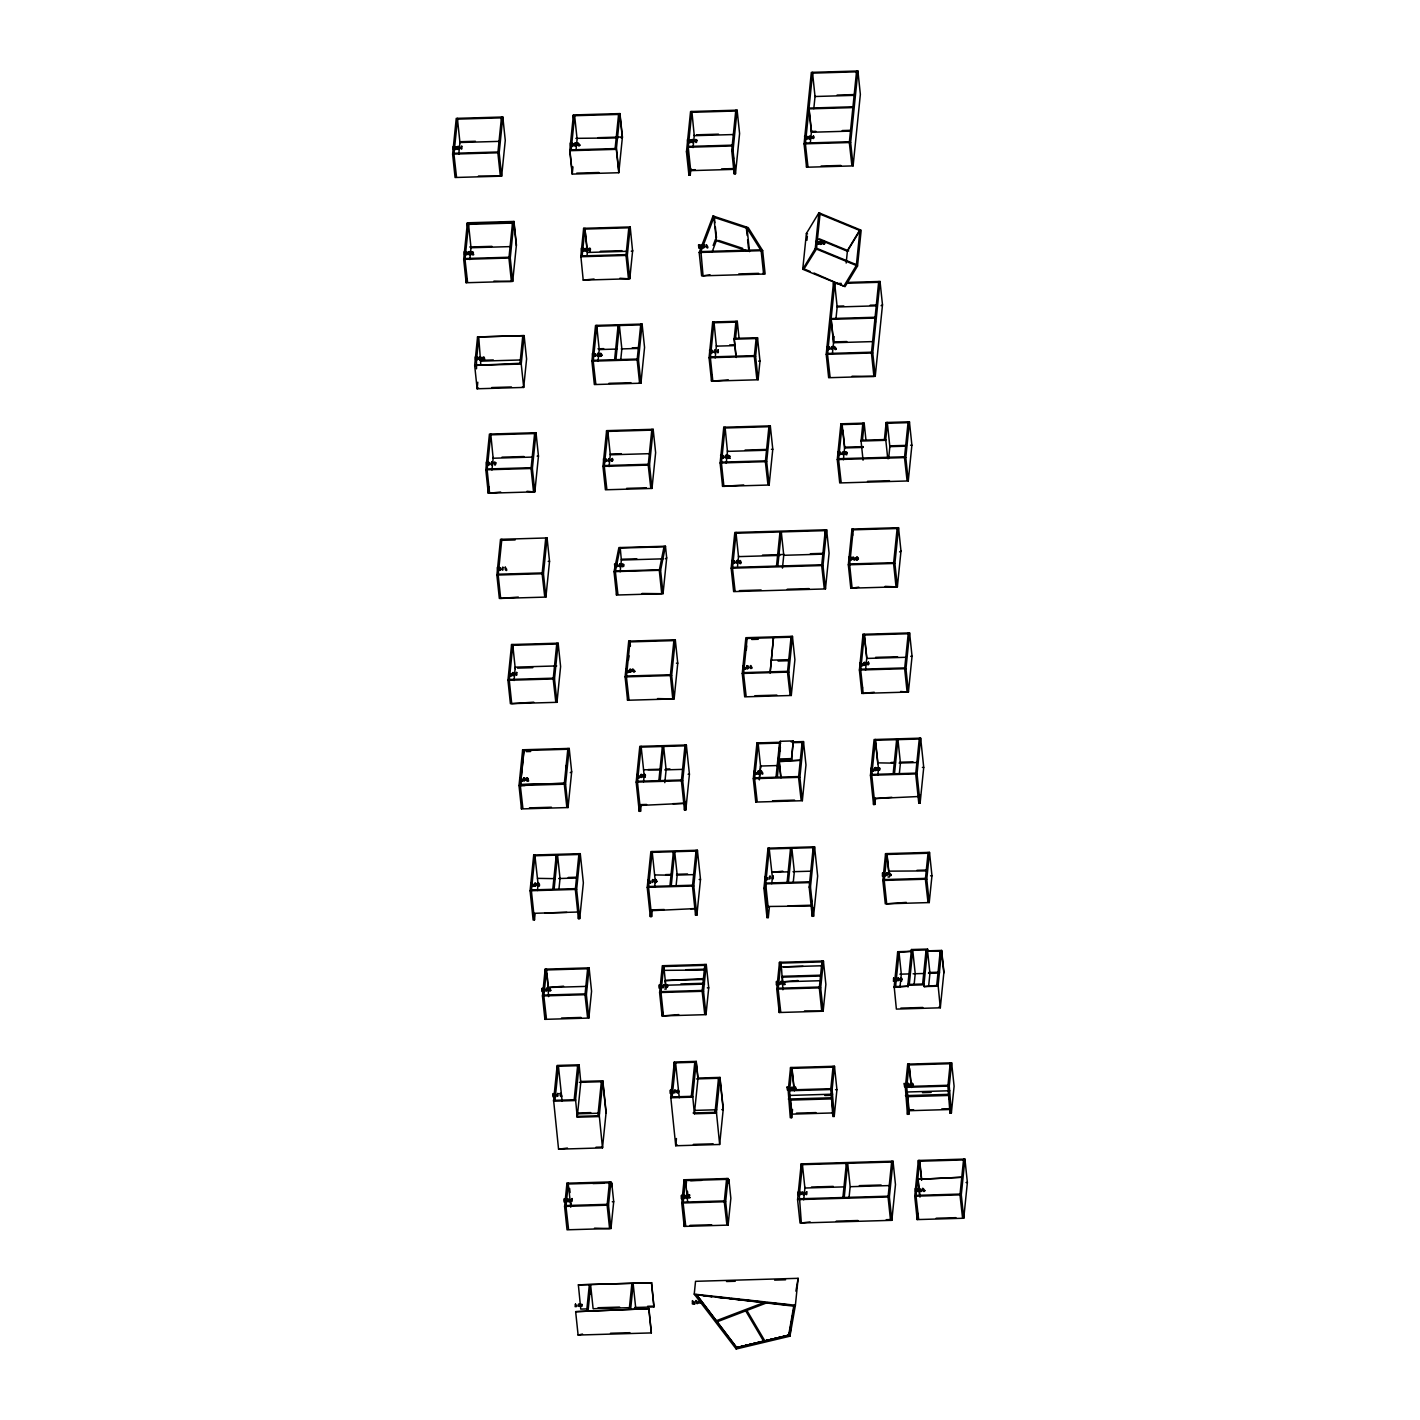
<?xml version="1.0" encoding="UTF-8"?>
<svg xmlns="http://www.w3.org/2000/svg" width="1420" height="1420" viewBox="0 0 1420 1420"><rect width="100%" height="100%" fill="white"/><g stroke="black" fill="none" stroke-linecap="round" stroke-linejoin="round"><path stroke-width="1.5" d="M466.807 252.583L464.89 253.204L464.784 252.085L467.304 252.352L464.198 251.713L464.535 254.961L467.038 254.659L467.358 252.565M690.049 140.509L688.132 141.112L688.025 140.012L690.546 140.278L687.44 139.639L687.777 142.87L690.28 142.586L690.599 140.491M791.011 1325.481L789.928 1336.184L736.217 1349L694.238 1294.135L695.534 1281.319L798.129 1278.319L795.395 1305.246L789.928 1336.184L788.65 1335.261L736.643 1347.669L789.094 1335.084L794.543 1305.086M456.299 147.325L455.98 149.419L453.477 149.721L453.14 146.491L456.246 147.112L453.832 147.964L453.708 146.846L455.714 147.201M573.449 143.917L573.13 145.994L570.627 146.296L570.29 143.065L573.396 143.686L570.982 144.538L570.875 143.42L572.863 143.775M701.658 245.731L701.338 247.808L698.853 248.109L698.516 244.879L701.622 245.5L699.208 246.352L699.084 245.234L701.072 245.589M452.625 154.123L456.246 118.375L502.822 117.008L505.272 140.402L501.65 176.151L455.074 177.5L452.625 154.123L499.183 152.756L502.822 117.008M457.577 118.339L453.938 154.088L456.477 176.666M458.749 154.336L460.027 141.716L475.398 141.272M463.683 259.363L467.393 222.798L513.969 221.449L516.418 244.826L512.709 281.391L466.15 282.74L463.683 259.363L510.259 257.996L513.969 221.449M468.635 223.561L464.997 259.31L467.535 281.905M466.15 282.74L466.577 278.533M469.807 259.576L471.085 246.956M477.546 336.966L474.671 365.401L477.12 388.778L523.696 387.429L526.589 358.994L524.122 335.617L477.546 336.966L524.122 335.617L521.229 364.035L523.696 387.429L522.453 386.648M476.481 360.431L476.516 368.809M476.907 356.296L478.788 337.747L480.83 365.242M501.509 117.043L497.87 152.792L500.337 176.186L478.451 176.027M477.794 382.228L477.12 388.778L478.522 387.944M485.817 469.825L489.438 434.076L536.014 432.709L538.464 456.104L534.843 491.853L488.267 493.219L485.817 469.825L532.376 468.458L536.014 432.709M512.567 222.283L508.928 258.032L511.395 281.426L493.894 281.124M488.267 493.219L488.906 486.9M491.941 470.038L493.219 457.417M496.876 575.064L500.514 539.316L547.073 537.949L549.54 561.344L545.901 597.092L499.343 598.441L496.876 575.064L543.452 573.698L547.073 537.949M520.004 363.272L474.671 365.401L521.229 364.035L520.004 363.272L522.72 336.451L523.163 340.711M507.952 680.286L511.573 644.538L558.149 643.189L560.598 666.566L556.977 702.314L510.401 703.681L507.952 680.286L554.51 678.938L558.149 643.189M512.886 644.503L509.265 680.251L511.715 703.645L533.76 702.19M534.701 432.763L531.062 468.511L533.529 491.888L527.015 491.284M514.076 680.517L515.229 667.151L556.693 665.927M569.775 150.697L573.396 114.949L619.972 113.582L622.422 136.977L618.8 172.725L572.224 174.092L569.775 150.697L616.333 149.349L619.972 113.582M571.177 149.863L574.639 115.712L577.106 139.107L576.023 149.774M572.224 174.092L572.97 166.885M575.863 138.343L617.913 137.917M519.01 785.526L522.631 749.778L569.207 748.429L571.674 771.805L568.035 807.554L521.459 808.921L519.01 785.526L565.568 784.177L569.207 748.429M523.962 749.742L520.323 785.491L522.862 808.069M525.045 785.526L520.678 785.65L520.554 784.585L524.015 750.63M521.459 808.921L521.885 804.714M544.677 596.329L542.12 573.733L545.759 537.985L545.866 539.05M583.638 228.318L580.762 256.736L627.321 255.387L630.214 226.951L583.638 228.318L584.312 234.69M582.147 255.902L584.951 228.283M632.663 250.346L629.788 278.764L583.212 280.13L594.075 279.012M586.992 255.919L587.418 251.659M535.109 913.646L534.47 919.965L533.139 920L530.068 890.766L533.707 855.017L580.265 853.651L583.354 882.885L579.715 918.633L578.401 918.669L575.331 889.452L578.952 853.686M535.02 854.982L531.382 890.73L534.47 919.965M556.817 643.224L553.197 678.973L555.735 701.551M533.938 913.308L577.869 912.031M537.488 878.359L554.971 878.66M537.452 890.517L538.091 884.216L534.932 855.781L578.863 854.503M591.909 361.177L595.53 325.428L642.106 324.062L644.556 347.438L640.935 383.205L594.359 384.554L591.909 361.177L638.467 359.81L642.106 324.062M596.844 325.375L593.223 361.124L595.761 383.719M615.109 148.567L618.57 114.434M598.033 361.39L599.311 348.77M552.77 889.293L556.25 855.159L556.693 859.402M542.458 995.952L545.173 969.15L589.105 967.872L591.572 991.249L588.838 1018.069L544.907 1019.347L542.458 995.952L586.389 994.674L589.105 967.872M564.255 784.213L567.894 748.464M565.817 769.516L566.26 765.273M554.102 889.257L557.563 855.124L560.03 878.501L558.947 889.168M546.576 969.115L543.842 995.917L546.398 1018.459M544.907 1019.347L545.333 1015.229M587.312 986.35L548.333 987.504L563.58 986.208M566.793 806.791L564.202 783.325L520.554 784.585M570.272 772.658L571.674 771.805M548.617 996.627L547.019 973.357M602.967 466.399L606.588 430.65L653.164 429.301L655.632 452.678L651.993 488.427L605.417 489.793L602.967 466.399L649.526 465.05L653.164 429.301M614.611 359.704L618.073 325.57L618.516 329.813M607.92 430.615L604.281 466.363L606.819 488.941M615.925 359.668L619.386 325.517L621.853 348.912L620.771 359.579M609.091 466.612L610.369 454.01L621.356 453.69M554.989 1100.305L558.451 1066.26L562.125 1101.157M579.715 918.633L576.644 889.399L580.265 853.651M578.401 918.669L578.827 914.462M640.775 324.097L637.154 359.846L639.603 383.24L640.029 379.033M602.826 1080.815L599.204 1116.564L577.23 1117.203L580.869 1081.454L602.826 1080.815L606.127 1112.144L602.488 1147.892L558.557 1149.188L567.432 1148.07M616.493 595.033L614.026 571.639L618.889 547.587L665.465 546.221L666.69 557.918L663.051 593.666L616.493 595.033L616.919 590.827M617.895 594.181L615.357 571.603L620.203 547.552L621.356 560.048L663.087 558.823M620.149 571.852L621.445 559.231L636.817 558.788M574.177 1099.755L577.638 1065.692L578.082 1069.863M587.72 967.907L584.987 994.728L587.543 1017.252M611.736 1183.02L613.706 1201.728L610.973 1228.531L567.041 1229.809L564.592 1206.432L566.953 1183.197L610.884 1181.919L611.363 1186.587L611.736 1183.02L610.334 1183.055L609.979 1186.623M579.111 1064.805L575.49 1100.553L553.516 1101.192L557.155 1065.444L579.111 1064.805L580.78 1082.306M568.337 1183.144L565.976 1206.396L568.515 1228.921M570.734 1207.089L571.159 1202.971M625.102 676.878L628.723 641.13L675.299 639.763L677.748 663.158L674.127 698.906L627.551 700.255L625.102 676.878L671.66 675.512L675.299 639.763M630.036 641.094L626.415 676.843L628.953 699.421M628.492 660.016L628.918 655.756M651.851 429.337L648.212 465.085L650.75 487.663M627.551 700.255L628.19 693.954M690.883 168.749L690.244 175.104L688.931 175.139L686.463 151.745L690.564 111.523L737.122 110.174L739.589 133.551L735.489 173.773L734.175 173.808L731.726 150.431L735.808 110.21L736.483 116.582M690.244 175.104L687.795 151.709L688.647 143.243M689.073 139.018L691.877 111.488L694.256 135.681L733.785 134.527M688.931 175.139L689.57 168.785M693.049 147.573L694.327 134.882M575.65 1311.672L648.958 1308.672L651.336 1332.918L578.1 1335.048L575.65 1311.672L648.958 1308.672M578.366 1284.851L651.585 1282.721L578.366 1284.851L580.745 1309.08L587.205 1308.903M597.891 1115.765L601.352 1081.703M578.1 1335.048L582.502 1334.072M641.183 804.998L640.544 811.299L639.231 811.335L636.16 782.118L639.799 746.352L686.357 745.003L689.428 774.237L685.807 809.986L684.476 810.021L681.405 780.787L685.043 745.038M586.726 1310.5L589.264 1285.384L590.17 1293.886M588.111 1310.447L590.667 1285.348L593.116 1308.725M639.231 811.335L640.012 804.661L646.615 804.466M643.562 769.711L661.063 769.995M665.288 558.752L666.69 557.918M643.544 781.87L644.183 775.551L641.112 746.316L637.473 782.065L640.544 811.299M609.482 1181.955L607.121 1205.189L609.588 1228.566L594.501 1228.176M610.973 1228.531L608.523 1205.154L610.884 1181.919M652.259 910.238L651.62 916.539L650.289 916.574L647.218 887.34L650.857 851.592L697.415 850.243L700.504 879.459L696.865 915.208L695.552 915.261L692.481 886.027L696.102 850.278M658.862 780.645L662.341 746.512M670.346 675.547L673.967 639.799M660.176 780.609L663.655 746.458L666.104 769.853L664.808 782.651M650.289 916.574L651.088 909.883L664.258 909.51M654.638 874.933L672.121 875.235M654.602 887.092L655.241 880.79L652.17 851.556L648.549 887.305L651.62 916.539M736.252 357.52L734.229 338.386L757.517 337.711L759.984 361.088L758.085 379.779L711.509 381.128L709.059 357.751L712.68 322.003L737.282 321.275L739.074 338.297M735.489 173.773L733.039 150.396L737.122 110.174M711.509 381.128L712.148 374.827M715.183 357.964L716.461 345.344M734.175 173.808L735.045 165.341M669.938 885.885L673.399 851.734L673.843 855.994M659.608 992.544L662.323 965.724L706.255 964.446L708.722 987.823L706.006 1014.643L662.057 1015.921L659.608 992.544L703.539 991.267L706.255 964.446M671.252 885.849L674.713 851.698L677.18 875.093L676.097 885.76M663.726 965.689L660.992 992.491L663.459 1015.886L678.707 1014.59M629.255 1309.258L631.811 1284.141L632.486 1290.514M685.807 809.986L682.736 780.751L686.357 745.003M705.278 970.02L664.205 970.357M630.658 1309.205L633.196 1284.106L635.663 1307.483M704.586 984.113L665.607 985.249L665.11 980.563L704.178 978.575M662.057 1015.921L662.483 1011.803M684.476 810.021L685.345 801.608M720.117 462.991L723.756 427.242L770.314 425.876L772.782 449.252L769.143 485.019L722.585 486.368L720.117 462.991L766.693 461.624L770.314 425.876M735.933 356.207L734.158 339.202L735.968 321.328M735.56 338.351L737.282 321.275M722.585 486.368L723.224 480.066M726.241 463.204L727.519 450.584M674.305 1062.018L670.666 1097.784L692.64 1097.128L696.261 1061.379L674.305 1062.018L674.678 1067.236M672.157 1096.879L675.601 1062.834L679.275 1097.731M696.865 915.208L693.794 885.991L697.415 850.243M634.58 1307.518L653.963 1306.95L651.585 1282.721M695.552 915.261L696.191 908.942M731.176 568.213L734.814 532.465L826.635 529.784L829.085 553.179L825.464 588.927L733.643 591.607L731.176 568.213L822.996 565.533L826.635 529.784M736.128 532.429L732.507 568.178L735.045 590.755M756.203 337.747L754.304 356.42L756.842 379.016M758.085 379.779L755.617 356.385L757.517 337.711M719.993 1077.407L716.354 1113.156L694.38 1113.795L698.019 1078.046L719.993 1077.407L723.277 1108.736L719.656 1144.484L675.725 1145.763L676.452 1138.52M737.53 566.332L738.595 555.823M691.327 1096.329L694.788 1062.266L695.232 1066.438M704.87 964.482L702.154 991.302L704.693 1013.827M727.484 1179.63L728.886 1179.594L730.856 1198.303L728.123 1225.105L684.191 1226.401L681.742 1203.006L684.103 1179.771L728.034 1178.494L728.513 1183.162L727.129 1183.215M684.582 1184.457L684.955 1180.872M686.091 1185.522L686.463 1181.937M684.191 1226.401L684.617 1222.265M685.665 1225.513L683.126 1202.971L685.487 1179.736L687.635 1201.835M742.252 673.453L745.873 637.704L792.449 636.337L794.898 659.732L791.277 695.481L744.701 696.847L742.252 673.453L788.81 672.086L792.449 636.337M747.204 637.669L743.565 673.417L746.103 695.995M746.281 650.218L746.707 645.976M769.001 425.911L765.362 461.66L767.9 484.238M804.075 143.864L811.335 72.367L857.911 71L860.36 94.377L853.101 165.891L806.542 167.24L804.075 143.864L850.651 142.497L857.911 71M812.648 72.314L805.389 143.828L807.927 166.406M806.542 167.24L807.199 160.744M810.27 143.367L811.601 130.374M813.802 108.701L815.115 95.708M715.041 1112.339L718.502 1078.295L719.159 1084.56M696.741 1295.501L694.238 1294.135L795.395 1305.246L793.798 1306.169L696.812 1294.827M802.744 269.25L806.382 233.501L818.896 212.805L861.177 230.235L857.538 265.984L845.024 286.662L802.744 269.25L815.257 248.571L818.896 212.805M806.933 240.299L807.359 236.093M791.206 741.932L803.507 741.577L805.974 764.972L802.335 800.72L755.777 802.069L753.31 778.692L756.949 742.944L780.219 742.252M758.262 742.909L754.623 778.657L757.162 801.235M776.509 566.101L779.988 531.95L780.432 536.21M777.841 566.047L781.302 531.914L783.751 555.291L782.455 568.106M755.777 802.069L756.203 797.862M759.221 778.834L760.534 766.037L778.107 765.522M759.345 779.899L760.712 766.285M820.085 213.302L816.465 249.05L804.022 268.93L810.003 271.397M726.632 1178.529L724.271 1201.764L726.827 1224.306M728.123 1225.105L725.673 1201.728L728.034 1178.494M728.513 1183.162L728.886 1179.594M769.391 907.007L768.309 917.586L766.995 917.622L763.924 888.387L768.007 848.166L814.583 846.817L817.654 876.051L813.571 916.273L812.24 916.308L809.169 887.074L813.252 846.852M776.012 777.219L779.491 743.086L780.343 751.198M768.309 917.586L765.238 888.352L769.321 848.13M778.462 758.99L780.254 741.293L793.283 740.903L791.597 759.664L778.568 760.037L778.462 758.99L791.49 758.599L793.283 740.903M778.568 760.037L780.254 741.293M791.135 636.391L787.496 672.139L790.035 694.717M777.343 777.184L780.379 747.31M766.995 917.622L767.634 911.267M812.08 905.995L768.238 906.475M771.752 883.719L772.391 877.365L769.249 848.947L813.181 847.651L813.624 851.911M847.971 282.402L880.027 281.462L882.495 304.856L875.235 376.353L828.659 377.72L826.209 354.325L833.469 282.829L834.783 282.793L827.523 354.29L830.061 376.868M856.597 71.035L849.32 142.532L851.858 165.128M832.404 353.846L834.161 336.505M835.918 319.18L837.25 306.17L843.835 305.992M846.178 263.037L847.474 250.417L859.987 229.738L856.349 265.487L843.835 286.166L813.997 273.03M794.437 1305.37L789.183 1335.066L736.554 1347.615L788.65 1335.261L793.869 1305.477M787.088 882.459L790.549 848.326L790.993 852.568M776.758 989.119L779.473 962.316L823.422 961.02L825.872 984.415L823.156 1011.218L779.225 1012.513L776.758 989.119L820.689 987.841L823.422 961.02M802.193 741.613L798.555 777.361L801.111 799.957M788.402 882.423L791.863 848.272L794.33 871.667L793.247 882.335M780.876 962.263L778.142 989.083L780.698 1011.608M802.335 800.72L799.886 777.326L803.507 741.577M825.322 529.82L821.683 565.568L824.221 588.164M822.517 965.742L781.373 966.949M819.571 980.741L782.757 981.823L782.349 976.303L821.328 975.167M779.225 1012.513L779.633 1008.377M782.757 981.823L798.004 980.528M782.917 989.775L781.55 968.653M884.411 439.561L886.151 422.486L909.439 421.811L911.889 445.205L908.267 480.954L839.735 482.942L837.267 459.565L840.906 423.817L864.177 423.142L865.969 440.147M842.22 423.781L838.581 459.53L841.137 482.108M843.391 459.778L844.669 447.158L842.894 430.154M788.402 1088.661L790.549 1067.538L834.481 1066.26L836.93 1089.637L834.215 1116.457L832.83 1116.493L831.215 1094.216M792.52 1109.446L791.668 1117.7L790.283 1117.735L788.189 1090.773L832.12 1089.495L834.481 1066.26M791.934 1067.503L789.573 1090.737L791.668 1117.7M813.571 916.273L810.483 887.038L814.583 846.817M812.24 916.308L813.11 907.841M848.326 564.805L851.965 529.057L898.54 527.69L900.99 551.066L897.369 586.833L850.793 588.182L848.326 564.805L894.902 563.438L898.54 527.69M863.058 460.186L861.053 441.052L862.863 423.178M853.278 529.003L849.657 564.752L852.106 588.146L858.78 587.152M862.455 440.2L864.177 423.142M878.714 281.515L871.454 353.012L873.921 376.389L852.035 376.229M875.235 376.353L872.767 352.976L880.027 281.462M850.793 588.182L851.219 583.975M881.092 305.69L882.495 304.856M797.578 1199.634L801.199 1163.885L893.02 1161.205L895.47 1184.582L891.849 1220.33L800.028 1223.01L797.578 1199.634L889.381 1196.954L893.02 1161.205M822.02 961.074L819.304 987.876L821.754 1011.271L804.519 1010.916M799.318 1195.391L801.341 1222.975L810.128 1221.91M799.744 1191.185L802.513 1163.832M803.702 1199.847L804.98 1187.226M859.402 670.027L863.023 634.278L909.599 632.929L912.048 656.306L908.427 692.055L861.851 693.422L859.402 670.027L905.96 668.678L909.599 632.929M887.465 422.45L885.654 440.324L861.053 441.052M861.851 693.422L862.49 687.102M865.525 670.24L866.803 657.637L864.354 634.243L860.715 669.991L863.183 693.386L874.241 692.25M888.636 458.642L889.932 445.844L906.439 445.365M833.096 1066.296L830.735 1089.531L831.392 1095.92M834.215 1116.457L832.12 1089.495M875.501 798.147L874.862 804.466L873.531 804.501L870.46 775.267L874.099 739.518L920.657 738.151L923.728 767.386L920.107 803.134L918.793 803.188L915.705 773.953L919.344 738.205M897.209 527.725L893.588 563.474L896.038 586.868L885.139 586.371M908.125 421.846L904.487 457.595L907.025 480.191M908.267 480.954L905.8 457.559L909.439 421.811M873.531 804.501L874.17 798.2M895.363 763.161L877.879 762.859M899.588 551.918L900.99 551.066M877.844 775.018L878.27 770.811M842.894 1197.504L846.373 1163.353L847.048 1169.743M844.226 1197.468L847.687 1163.317L850.154 1186.712L849.071 1197.38M893.162 773.811L896.641 739.66M882.849 880.471L885.565 853.651L929.496 852.373L931.964 875.749L929.23 902.57L885.299 903.848L882.849 880.471L926.781 879.175L929.496 852.373M908.285 632.965L904.646 668.713L907.114 692.09L900.599 691.487M894.493 773.758L897.955 739.625L900.422 763.001L899.339 773.687M925.538 870.922L888.813 871.152M898.097 956.885L897.635 952.554L911.64 951.293L897.724 951.702L894.103 987.45L908.09 986.19L894.174 986.598L896.375 1009.087L940.306 1007.809L943.927 972.061L941.655 950.424L927.739 950.832L941.567 951.276L943.838 972.895M920.107 803.134L917.036 773.9L920.657 738.151M895.576 986.563L899.037 952.518L901.309 974.138L900.014 986.918M918.261 796.531L874.241 798.608L891.902 797.294M918.793 803.188L919.645 794.774M911.462 949.536L907.824 985.285L923.923 984.823L927.562 949.075L911.462 949.536L911.817 954.648M909.297 984.397L912.758 950.353L915.226 973.73L914.143 984.38M891.707 1161.24L888.068 1196.989L890.535 1220.366L891.174 1214.064M928.112 852.408L925.379 879.228L927.934 901.753M913.61 1109.73L909.279 1109.854L908.818 1114.274L907.433 1114.327L905.339 1087.365L907.699 1064.13L951.631 1062.834L954.098 1086.229L951.365 1113.031L949.98 1113.085L947.885 1086.122L950.246 1062.888L950.903 1069.26M909.084 1064.077L906.723 1087.312L909.191 1110.706L950.335 1109.499L949.891 1105.257M907.22 1091.998L908.818 1114.274M907.433 1114.327L908.054 1108.132M922.627 984.007L926.088 949.962L926.532 954.222M941.655 950.424L938.034 986.172L924.118 986.581L938.105 985.32L940.306 1007.809M928.644 986.083L929.94 973.303L927.473 949.927L911.374 950.388M914.729 1196.208L918.349 1160.459L964.925 1159.093L967.375 1182.487L963.754 1218.236L917.178 1219.585L914.729 1196.208L961.287 1194.841L964.925 1159.093M936.721 985.356L940.182 951.311L940.856 957.808M919.663 1160.424L916.042 1196.172L918.58 1218.75M917.959 1179.345L961.819 1177.251L917.959 1179.345L919.698 1195.835M917.178 1219.585L917.817 1213.283M951.365 1113.031L949.27 1086.069L951.631 1062.834M949.98 1113.085L950.814 1104.831M963.612 1159.128L959.973 1194.894L962.511 1217.472M736.625 1347.42L736.217 1349M795.892 1291.188L798.129 1278.319M664.134 546.256L659.288 570.325L661.738 593.702L642.053 593.471M663.051 593.666L660.602 570.272L665.465 546.221M699.19 252.476L713.017 216L748.198 227.608L762.664 250.63L765.131 274.007L701.64 275.87L699.19 252.476L762.664 250.63M710.018 274.77L703.06 275.817L700.93 251.589L760.623 249.831M700.592 252.44L714.26 216.408L714.917 222.78M713.159 245.465L715.467 239.377M712.166 251.802L716.709 239.785M736.749 1347.58L696.403 1294.49L736.643 1347.669M716.585 1320.653L764.723 1302.282M717.366 1321.7L767.439 1302.584M688.096 1197.486L690.173 1197.681L687.99 1195.587L689.925 1195.143L687.245 1195.232L689.659 1197.521L688.185 1197.752L687.44 1191.22M837.09 95.069L854.662 94.554M854.574 95.353L815.027 96.507L812.577 73.13L856.509 71.834L856.952 76.094M809.027 108.08L852.958 106.784M691.788 112.304L735.72 111.008L736.163 115.268M852.87 107.6L808.938 108.879L811.406 132.255L850.935 131.101M598.033 137.687L622.422 136.977M696.528 134.811L718.502 134.172M815.879 131.332L811.477 131.457L809.24 110.192M842.237 130.551L851.024 130.303M499.485 141.361L459.938 142.515L457.488 119.138L501.42 117.86L501.863 122.102M621.037 137.811L622.351 137.775L619.883 114.399L573.325 115.748L573.769 120.008M454.027 153.271L497.959 151.993M688.327 146.438L732.259 145.16M805.477 143.012L849.409 141.734M732.17 145.958L688.238 147.236L690.706 170.631L734.637 169.353L734.193 165.093M686.463 151.745L687.795 151.709M731.726 150.431L733.039 150.396M576.751 173.151L598.92 172.512M690.777 169.814L695.179 169.69M721.537 168.927L734.708 168.536M821.115 166.016L840.889 165.448M630.125 227.768L584.88 229.082L587.33 252.476L626.131 251.34M469.772 246.991L491.941 246.352M510.543 246.601L471.014 247.755L468.547 224.378L512.478 223.082L513.153 229.472M600.341 251.287L621.889 250.665M631.261 251.18L632.592 251.145L630.214 226.951M465.085 258.511L509.017 257.233M626.078 254.606L580.833 255.937L583.212 280.13M738.755 273.936L758.653 273.35M619.919 278.249L628.457 278.799L626.007 255.422L628.811 227.803L629.486 234.176M841.297 283.397L834.711 283.592L837.161 306.986L876.708 305.832M847.882 283.219L878.643 282.314L879.086 286.556M870.194 305.211L876.779 305.016M831.161 318.541L875.093 317.264M713.923 322.766L735.879 322.127L736.341 326.369M734.158 339.202L756.115 338.546M597.997 348.805L603.695 348.645M632.255 347.811L638.84 347.616M729.649 344.953L734.034 344.829M846.799 341.545L833.611 341.918L831.374 320.671M616.795 349.054L599.222 349.568L596.773 326.192L640.704 324.896L641.148 329.156M621.197 348.93L638.769 348.415M733.945 345.646L716.372 346.143L713.994 321.967L710.373 357.716L712.822 381.092L728.283 379.85M873.069 341.581L833.54 342.735L831.073 319.34L875.004 318.062L875.448 322.322M480.013 360.361L493.326 359.97M481.256 361.124L520.785 359.97M593.294 360.325L637.225 359.047M710.462 356.899L754.393 355.621M827.611 353.491L871.543 352.195M709.059 357.751L755.617 356.385M826.209 354.325L872.767 352.976M758.653 361.142L759.984 361.088M608.932 383.329L630.906 382.69M491.71 387.553L511.466 386.968M490.681 434.839L534.612 433.561M724.981 428.006L768.912 426.71M862.792 423.976L842.131 424.58L844.598 447.957L863.183 447.424M908.037 422.663L887.393 423.267L889.843 446.643L906.368 446.164M861.141 440.236L885.743 439.525L887.748 458.66M502.005 457.169L523.98 456.53M537.15 456.139L538.464 456.104M745.092 450.069L767.066 449.43M771.45 449.306L772.782 449.252M844.669 447.158L863.253 446.625M910.575 445.241L911.889 445.205M532.678 457.08L493.148 458.234L490.77 434.041L487.131 469.789L489.598 493.166L500.656 492.048M649.827 453.654L610.298 454.808L607.831 431.414L651.762 430.136L652.437 436.508M766.977 450.229L727.448 451.382L725.07 427.189L721.431 462.938L723.898 486.332L743.743 484.948M487.22 468.99L531.151 467.695M604.37 465.565L648.301 464.287M721.52 462.139L765.451 460.861M838.67 458.713L904.575 456.796M837.267 459.565L905.8 457.559M626.593 488.373L646.366 487.788M867.496 481.344L889.452 480.688M897.138 528.524L853.207 529.82L853.313 530.867M515.123 539.937L501.934 540.328L501.828 539.28L498.189 575.029L500.656 598.406L518.318 597.092M620.096 548.084L664.028 546.807M548.226 561.379L549.54 561.344M762.522 555.114L784.266 554.474M810.376 553.729L823.422 553.338M779.828 555.415L738.506 556.622L736.057 533.228L825.233 530.636L825.908 537.009M784.195 555.291L823.334 554.137M498.278 574.212L542.209 572.934M732.578 567.379L821.772 564.769M849.728 563.953L893.659 562.675M615.463 571.053L659.395 569.775M614.026 571.639L660.602 570.272M739.394 590.631L761.138 589.992M787.248 589.229L808.992 588.608M673.897 640.615L629.965 641.893L630.409 646.135M747.115 638.467L791.047 637.189L791.721 643.562M908.197 633.764L864.265 635.042L866.732 658.436L906.262 657.283M751.73 639.479L758.28 639.284M771.433 660.158L789.005 659.643M676.435 663.193L677.748 663.158M875.59 657.371L897.564 656.732M910.735 656.342L912.048 656.306M517.519 668.128L532.802 667.684M778.124 661.028L789.112 660.708M509.336 679.452L553.267 678.174M626.486 676.026L670.435 674.748M743.654 672.618L787.585 671.323M860.804 669.193L904.735 667.915M657.513 698.587L672.796 698.942L670.293 674.66M754.89 695.747L776.864 695.108M523.873 750.541L567.805 749.263L568.248 753.523M641.023 747.133L684.955 745.837M780.805 743.05L758.173 743.707L760.641 767.084M793.318 742.678L802.105 742.429L802.566 746.672M919.255 739.003L875.323 740.281L877.791 763.676M526.305 751.624L530.672 751.499M647.964 769.587L661.134 769.196M665.536 769.072L669.92 768.93M891.05 762.487L895.452 762.345M899.836 762.221L913.024 761.848M664.791 769.889L683.02 769.356M899.091 763.055L917.32 762.522M688.114 774.273L689.428 774.237M922.414 767.421L923.728 767.386M520.412 784.692L564.343 783.396M637.562 781.266L681.493 779.988M754.712 777.841L798.643 776.562M871.862 774.433L915.793 773.137M636.16 782.118L682.736 780.751M753.31 778.692L799.886 777.326M870.46 775.267L917.036 773.9M529.447 807.873L551.422 807.234M672.973 803.684L683.943 803.365L639.941 805.459M772.551 800.791L794.508 800.134M652.099 852.355L696.031 851.077L696.474 855.337M928.023 853.26L886.879 854.467L888.725 872.004M568.231 877.471L577.017 877.205M665.607 874.613L672.21 874.436M676.594 874.294L687.582 873.974M782.775 871.205L771.699 872.324L789.272 871.809M558.699 878.536L576.946 878.004M676.523 875.11L694.096 874.596M793.017 871.702L811.246 871.17M916.965 870.336L925.627 870.069M653.928 880.826L655.241 880.79M699.172 879.512L700.504 879.459M888.033 877.045L889.417 876.992L886.967 853.615L884.234 880.418L886.701 903.812L906.279 902.392M930.561 875.803L931.964 875.749M531.471 889.914L575.402 888.636M648.62 886.506L692.552 885.21M765.77 883.08L809.702 881.802M884.323 879.583L925.467 878.376M530.068 890.766L576.644 889.399M647.218 887.34L693.794 885.991M763.924 888.387L765.238 888.352M809.169 887.074L810.483 887.038M544.907 912.989L566.882 912.35M690.617 908.729L695.019 908.605L650.999 910.699M788.011 905.889L809.968 905.25M704.781 965.334L663.637 966.541L664.134 971.209M685.878 969.736L705.367 969.168M783.538 966.878L803.028 966.31M928.556 972.505L939.543 972.185M665.11 980.563L704.089 979.427M782.26 977.155L821.239 976.001M899.907 974.191L908.693 973.925M913.095 973.8L924.083 973.481M928.467 973.357L939.454 973.037M680.854 983.953L702.509 983.314M664.791 989.119L666.175 989.066L663.885 967.251M707.337 987.876L708.722 987.823M543.931 995.065L585.076 993.876M661.081 991.657L702.226 990.45M778.231 988.231L819.393 987.024M561.557 1018.016L581.046 1017.448M900.848 1008.111L922.822 1007.472M938.993 1006.993L940.395 1006.957M579.023 1065.657L557.066 1066.296L557.528 1070.662M674.216 1062.87L696.191 1062.231L697.93 1078.898M833.007 1067.148L791.845 1068.355L794.082 1089.619M579.395 1082.359L602.754 1081.667L606.038 1112.996M696.545 1078.934L719.904 1078.242L723.188 1109.57L721.804 1109.623M830.806 1088.696L787.372 1089.992L787.017 1086.761L787.709 1088.217L789.609 1088.146L787.869 1089.601L790.106 1089.903M947.974 1085.27L904.522 1086.566L904.185 1083.336L904.859 1084.791L906.776 1084.738L905.019 1086.176L907.256 1086.495M905.339 1087.365L949.27 1086.069M835.546 1089.69L836.93 1089.637M788.686 1095.459L832.617 1094.181M905.836 1092.033L949.767 1090.755M824.842 1095.512L831.339 1095.317M922.503 1092.672L931.165 1092.406M788.313 1099.027L832.244 1097.749M905.463 1095.619L949.394 1094.323M789.822 1100.109L830.966 1098.902M906.972 1096.684L948.116 1095.477M577.567 1112.978L590.755 1112.606M577.478 1113.83L599.453 1113.191M694.646 1110.405L716.603 1109.765M577.319 1116.369L599.293 1115.712L602.488 1147.892M693.084 1112.978L716.443 1112.304L719.656 1144.484M796.46 1113.156L815.95 1112.588M941.762 1108.913L950.424 1108.647M833.185 1112.925L792.041 1114.132L790.478 1099.24M595.992 1147.236L602.577 1147.058M675.796 1144.91L677.198 1144.875M693.368 1144.396L713.142 1143.828M963.523 1159.945L919.592 1161.223L921.598 1180.357M685.398 1180.588L726.543 1179.381M593.01 1183.552L603.837 1183.25M690.67 1180.712L701.498 1180.393M811.512 1187.031L833.256 1186.392M859.348 1185.629L881.11 1185.008M966.061 1182.523L967.375 1182.487M844.048 1186.889L804.891 1188.025L802.442 1164.649L891.618 1162.039L892.292 1168.411M850.58 1186.694L889.736 1185.558M612.304 1201.764L613.706 1201.728M566.065 1205.544L607.21 1204.337M683.215 1202.119L724.36 1200.912M798.963 1198.782L888.157 1196.19M916.113 1195.374L960.062 1194.078M564.592 1206.432L608.523 1205.154M681.742 1203.006L725.673 1201.728M689.996 1225.371L711.668 1224.75M836.238 1221.147L857.982 1220.525M886.257 1219.691L890.606 1219.567M936.153 1218.236L955.926 1217.668M726.507 1281.514L735.258 1281.266M774.628 1280.112L785.562 1279.793M598.051 1307.731L619.599 1307.11M647.591 1306.293L654.052 1306.098M593.666 1308.707L630.267 1307.642M610.493 1333.256L629.876 1332.688M704.995 1295.661L711.899 1296.478M718.058 1297.099L724.839 1297.898M731.122 1298.537L739.944 1299.566M744.186 1299.975L752.902 1300.933M757.197 1301.448L763.889 1302.14M770.137 1302.885L776.971 1303.578M783.077 1304.305L790.053 1305.015M703.255 1295.768L711.881 1296.708M716.195 1297.188L724.821 1298.129M729.134 1298.608L763.64 1302.389M767.954 1302.868L776.58 1303.826M780.893 1304.288L789.52 1305.246M718.715 240.441L742.713 248.376M747.435 250.949L716.372 240.69L713.905 217.296L747.062 228.247L749.511 251.624M820.014 214.118L859.899 230.537L847.385 251.216L817.458 238.897M806.382 233.501L807.572 233.98M819.535 238.915L848.663 250.914M816.535 248.252L856.438 264.688M815.257 248.571L857.538 265.984M792.147 1089.868C789.449 1089.246 793.265 1083.78 792.466 1089.85M763.09 273.226L763.605 274.06L761.138 250.665L746.245 226.969L747.151 235.471M746.867 1310.429L764.51 1340.338M745.731 1310.873L763.285 1340.64M886.151 422.486L886.825 428.875M950.601 1067.982L950.157 1063.722L908.995 1064.929L911.232 1086.194M850.651 142.497L853.101 165.891M894.902 563.438L897.369 586.833M905.96 668.678L908.427 692.055M961.287 1194.841L963.754 1218.236M926.781 879.175L929.23 902.57M948.773 1094.625L949.217 1098.867M927.562 949.075L927.739 950.832M924.118 986.581L924.012 983.971L907.912 984.45L908.001 987.042M833.469 282.829L834.143 289.201M878.483 768.717L875.412 739.483L871.773 775.231L874.862 804.466M897.724 951.702L898.185 956.033M919.894 1162.554L921.686 1179.558M909.545 1068.337L911.551 1087.471M840.906 423.817L841.35 428.059M851.965 529.057L852.639 535.429M863.023 634.278L863.484 638.538M918.349 1160.459L918.793 1164.702M885.565 853.651L886.009 857.911M907.699 1064.13L908.143 1068.372M918.03 1178.529L919.982 1197.095M822.996 565.533L825.464 588.927M889.381 1196.954L891.849 1220.33M747.594 239.731L748.482 248.234M822.428 966.594L821.931 961.908L780.787 963.115L781.284 967.801M766.693 461.624L769.143 485.019M788.81 672.086L791.277 695.481M732.844 152.33L733.519 158.72M810.074 886.861L809.631 882.601L765.699 883.879L768.149 907.273M810.962 895.363L811.636 901.735M820.689 987.841L823.156 1011.218M832.067 1102.293L832.741 1108.665M791.49 758.599L791.597 759.664M781.018 777.805L779.243 760.889L800.543 760.268L779.154 761.688L780.716 776.509M715.36 227.04L716.479 237.655M713.017 216L713.461 220.242M792.165 1069.633L794.401 1090.88M712.68 322.003L713.355 328.375M723.756 427.242L724.2 431.485M756.949 742.944L757.606 749.316M768.007 848.166L768.664 854.432M801.199 1163.885L801.643 1168.128M779.473 962.316L780.148 968.688M790.549 1067.538L790.993 1071.798M673.737 640.704L673.843 641.751M618.871 171.927L616.422 148.532L569.846 149.899L572.313 173.275M616.333 149.349L618.8 172.725M627.321 255.387L629.788 278.764M638.467 359.81L640.935 383.205M649.526 465.05L651.993 488.427M671.66 675.512L674.127 698.906M703.539 991.267L706.006 1014.643M696.261 1061.379L698.019 1078.046M694.38 1113.795L692.729 1096.293L670.755 1096.932L675.725 1145.763M573.396 114.949L573.857 119.209M606.588 430.65L607.05 434.911M628.723 641.13L629.166 645.372M585.413 232.525L587.188 249.547M684.103 1179.771L684.422 1182.895M651.514 1283.556L653.963 1306.95M648.869 1309.524L651.336 1332.918M516.347 245.624L513.88 222.248L467.322 223.614L467.979 229.987M557.421 650.413L556.746 644.023L512.815 645.319L515.265 668.696M567.645 749.352L567.769 750.417M588.093 973.144L587.631 968.759L546.487 969.949L548.333 987.504M609.854 1187.049L609.393 1182.807L568.248 1183.996L570.787 1206.538M499.183 152.756L501.65 176.151M510.259 257.996L512.709 281.391M532.376 468.458L534.843 491.853M543.452 573.698L545.901 597.092M554.51 678.938L556.977 702.314M565.568 784.177L568.035 807.554M586.389 994.674L588.838 1018.069M577.23 1117.203L575.579 1099.701L553.605 1100.34L558.557 1149.188M569.633 1188.416L570.059 1192.569M467.393 222.798L467.837 227.058M511.573 644.538L512.016 648.798M522.631 749.778L523.305 756.15M533.707 855.017L534.364 861.283M545.173 969.15L545.848 975.522M566.953 1183.197L567.272 1186.303M621.392 564.539C621.783 570.432 626.841 562.604 621.445 564.343M676.346 1090.72C677.056 1096.932 681.511 1088.235 676.346 1090.72M822.499 241.986C823.103 248.092 827.736 239.607 822.499 241.986M877.453 768.184C878.039 774.308 882.707 765.735 877.453 768.184M579.892 145.142C578.242 148.905 575.366 138.343 579.892 145.142M569.864 1201.018C568.213 1204.781 565.337 1194.202 569.864 1201.018M579.768 1305.814C577.035 1308.37 578.384 1300.631 579.768 1305.814M634.846 671.323C633.196 675.103 630.32 664.507 634.846 671.323M687.031 1197.592C685.558 1201.373 682.346 1190.794 687.031 1197.592M698.09 1302.832C696.439 1306.595 693.546 1296.016 698.09 1302.832M804.536 1194.167C802.903 1197.947 799.992 1187.351 804.536 1194.167M836.327 348.77C834.676 352.533 831.8 341.971 836.327 348.77M855.302 559.338C853.846 563.083 850.615 552.558 855.302 559.338M891.281 874.951C889.967 878.696 886.506 868.223 891.281 874.951M910.256 1085.519C908.622 1089.3 905.711 1078.703 910.256 1085.519M921.686 1190.741C920.213 1194.486 917.018 1183.978 921.686 1190.741M924.846 1190.652C923.213 1194.433 920.302 1183.836 924.846 1190.652M588.767 248.926L590.329 249.37L588.767 248.926M643.721 775.107L645.284 775.551L643.721 775.107M845.202 452.554L846.764 452.998L845.202 452.554M900.156 978.753L901.718 979.179L900.156 978.753M621.907 564.557L623.522 564.929L621.96 564.397M676.861 1090.737L678.476 1091.11L676.861 1090.737M823.014 242.004L824.629 242.376L823.014 242.004M877.968 768.202L879.583 768.557L878.039 768.025M455.731 148.78L453.974 149.313L453.867 148.337L455.731 148.78M466.79 254.002L465.032 254.553L464.943 253.577L466.79 254.002M477.848 359.242L476.108 359.792L476.002 358.816L477.848 359.242M488.924 464.482L487.166 465.032L487.06 464.056L488.924 464.482M499.982 569.704L498.242 570.254L498.136 569.278L499.982 569.704M572.881 145.355L571.124 145.905L571.017 144.929L572.881 145.355M583.939 250.595L582.2 251.127L582.093 250.151L583.939 250.595M594.998 355.817L593.258 356.367L593.152 355.39L594.998 355.817M606.074 461.056L604.316 461.606L604.21 460.63L606.074 461.056M617.132 566.296L615.392 566.846L615.286 565.87L617.132 566.296M690.031 141.929L688.274 142.479L688.167 141.503L690.031 141.929M701.09 247.169L699.35 247.719L699.243 246.743L701.09 247.169M712.148 352.408L710.408 352.941L710.302 351.965L712.148 352.408M723.224 457.63L721.466 458.181L721.378 457.204L723.224 457.63M734.282 562.87L732.542 563.42L732.436 562.444L734.282 562.87M807.181 138.503L805.424 139.053L805.335 138.077L807.181 138.503M818.24 243.743L816.5 244.293L816.393 243.317L818.24 243.743M829.316 348.983L827.558 349.533L827.452 348.557L829.316 348.983M840.374 454.222L838.616 454.755L838.528 453.779L840.374 454.222M800.667 1194.273L798.928 1194.823L798.821 1193.847L800.667 1194.273M851.432 559.444L849.692 559.995L849.586 559.019L851.432 559.444M917.817 1190.865L916.077 1191.416L915.971 1190.421L917.817 1190.865M477.865 357.822L475.966 358.426L475.842 357.325L477.865 357.822M488.941 463.044L487.024 463.666L486.9 462.547L488.941 463.044M500 568.284L498.083 568.905L497.976 567.787L500 568.284M583.957 249.157L582.04 249.778L581.934 248.66L583.957 249.157M595.015 354.397L593.116 355.018L592.992 353.899L595.015 354.397M606.091 459.636L604.174 460.24L604.068 459.139L606.091 459.636M617.15 564.858L615.25 565.479L615.126 564.361L617.15 564.858M712.183 350.971L710.266 351.592L710.142 350.474L712.183 350.971M723.241 456.21L721.324 456.832L721.218 455.714L723.241 456.21M734.3 561.45L732.4 562.054L732.276 560.953L734.3 561.45M807.199 137.083L805.282 137.704L805.175 136.586L807.199 137.083M818.257 242.323L816.358 242.927L816.234 241.826L818.257 242.323M829.333 347.563L827.416 348.166L827.292 347.048L829.333 347.563M840.391 452.785L838.474 453.406L838.368 452.288L840.391 452.785M800.685 1192.853L798.785 1193.475L798.661 1192.356L800.685 1192.853M851.45 558.024L849.55 558.646L849.426 557.528L851.45 558.024M917.852 1189.428L915.935 1190.049L915.811 1188.93L917.852 1189.428M495.828 462.867C495.243 469.487 492.19 459.033 495.828 462.867M550.747 990.503C547.907 993.663 549.203 983.652 550.747 990.503M696.954 140.332C696.297 146.881 693.351 136.533 696.954 140.332M751.854 667.968C749.121 671.056 750.239 661.17 751.854 667.968M478.38 359.278L475.611 360.183L475.274 356.952L478.114 357.219L478.38 359.278M489.456 464.517L486.669 465.423L486.332 462.192L489.172 462.441L489.456 464.517M500.514 569.74L497.745 570.663L497.391 567.414L500.23 567.68L500.514 569.74M584.472 250.63L581.703 251.535L581.348 248.305L584.206 248.553L584.472 250.63M595.53 355.852L592.761 356.775L592.424 353.527L595.264 353.793L595.53 355.852M606.606 461.092L603.819 461.997L603.482 458.766L606.322 459.033L606.606 461.092M617.664 566.332L614.895 567.237L614.541 564.006L617.398 564.255L617.664 566.332M712.698 352.444L709.911 353.349L709.574 350.119L712.414 350.367L712.698 352.444M723.756 457.666L720.969 458.589L720.632 455.341L723.472 455.607L723.756 457.666M734.814 562.906L732.045 563.811L731.708 560.58L734.548 560.847L734.814 562.906M807.714 138.539L804.927 139.462L804.59 136.213L807.43 136.48L807.714 138.539M818.772 243.778L816.003 244.684L815.666 241.453L818.506 241.72L818.772 243.778M829.848 349.018L827.061 349.923L826.724 346.693L829.564 346.959L829.848 349.018M840.906 454.258L838.137 455.163L837.782 451.933L840.622 452.181L840.906 454.258M801.199 1194.309L798.43 1195.232L798.093 1191.983L800.933 1192.25L801.199 1194.309M851.965 559.48L849.196 560.403L848.858 557.155L851.698 557.421L851.965 559.48M918.349 1190.901L915.581 1191.806L915.243 1188.575L918.083 1188.824L918.349 1190.901M484.362 358.87L482.747 358.887L484.362 358.87M539.316 885.05L537.701 885.068L539.316 885.05M740.796 562.497L739.181 562.515L740.796 562.497M795.75 1088.678L794.135 1088.696L795.75 1088.678M581.579 1304.678L580.602 1306.329L582.005 1306.222L582.164 1304.465L580.123 1304.305L581.579 1304.678M473.215 252.511L471.191 253.044L471.759 254.695L473.783 254.642L472.132 254.304C476.445 252.618 468.511 250.346 473.215 252.511M528.169 778.71L526.145 779.225L526.713 780.876L528.737 780.822L527.086 780.485C531.471 778.639 523.252 776.704 528.169 778.71M729.649 456.139L727.626 456.672L728.194 458.323L730.217 458.269L728.549 457.932C732.88 456.157 724.875 454.045 729.649 456.139M784.603 982.338L782.58 982.853L783.148 984.504L785.171 984.45L783.52 984.113C787.798 982.267 779.722 980.35 784.603 982.338M459.565 148.337C456.104 152.881 457.187 141.947 459.565 148.337M470.641 253.559C467.162 258.12 468.263 247.186 470.641 253.559M481.699 358.798C478.238 363.36 479.321 352.426 481.699 358.798M514.519 674.518C511.058 679.079 512.141 668.128 514.519 674.518M576.715 144.911C573.254 149.473 574.337 138.521 576.715 144.911M525.595 779.74C522.116 784.302 523.217 773.367 525.595 779.74M587.791 250.151C584.312 254.695 585.413 243.761 587.791 250.151M536.653 884.979C533.192 889.541 534.275 878.607 536.653 884.979M601.991 355.284C598.53 359.846 599.63 348.912 601.991 355.284M631.669 671.092C628.208 675.654 629.291 664.72 631.669 671.092M693.865 141.485C690.404 146.047 691.504 135.113 693.865 141.485M642.745 776.332C639.266 780.893 640.367 769.942 642.745 776.332M704.941 246.725C701.462 251.287 702.563 240.335 704.941 246.725M656.945 881.465C653.484 886.027 654.584 875.093 656.945 881.465M748.819 667.666C745.358 672.228 746.458 661.294 748.819 667.666M811.033 138.059C807.554 142.621 808.654 131.687 811.033 138.059M759.895 772.906C756.434 777.468 757.517 766.534 759.895 772.906M822.091 243.299C818.63 247.861 819.713 236.927 822.091 243.299M858.425 558.912C854.964 563.474 856.047 552.54 858.425 558.912M865.987 664.258C862.508 668.802 863.609 657.868 865.987 664.258M877.045 769.48C873.584 774.042 874.667 763.108 877.045 769.48M913.38 1085.093C909.918 1089.655 911.019 1078.721 913.38 1085.093M773.456 637.793L770.119 672.796L773.456 637.793M588.253 248.89C588.253 252.369 592.832 251.02 588.838 250.186C591.323 251.393 590.897 246.086 588.253 248.89M622.244 565.994L623.504 566.349L622.244 565.994M643.224 775.072C643.207 778.55 647.786 777.202 643.792 776.367C646.278 777.574 645.851 772.267 643.224 775.072M677.198 1092.193L678.458 1092.548L677.198 1092.193M823.351 243.459L824.612 243.814L823.476 243.281M844.687 452.518C844.669 455.962 849.302 454.719 845.273 453.814C847.74 455.021 847.332 449.714 844.687 452.518M878.305 769.64L879.566 769.995L878.305 769.64M899.641 978.699C899.641 982.178 904.221 980.83 900.227 979.995C902.712 981.202 902.286 975.895 899.641 978.699M457.453 147.059C457.4 152.614 460.772 145.514 457.453 147.059M468.511 252.298C468.44 257.801 471.866 250.808 468.511 252.298M479.587 357.52C479.498 363.041 482.96 356.047 479.587 357.52M574.603 143.633C574.284 148.851 578.188 142.763 574.692 143.473M585.661 248.873C585.59 254.428 589.016 247.328 585.661 248.873M512.407 673.24C512.318 678.76 515.779 671.766 512.407 673.24M599.879 354.024C599.808 359.562 603.234 352.497 599.879 354.024M523.465 778.479C523.376 783.947 526.856 777.077 523.465 778.479M534.541 883.719C534.435 889.222 537.932 882.228 534.541 883.719M691.753 140.225C691.682 145.727 695.108 138.752 691.753 140.225M702.829 245.447C702.509 250.683 706.397 244.559 702.9 245.287M629.557 669.832C629.504 675.37 632.894 668.27 629.557 669.832M640.615 775.054C640.615 780.645 643.881 773.456 640.615 775.054M808.903 136.799C808.832 142.337 812.258 135.273 808.903 136.799M654.833 880.205C654.78 885.76 658.17 878.643 654.833 880.205M819.979 242.039C819.926 247.577 823.28 240.477 819.979 242.039M746.707 666.406C746.672 671.944 750.009 664.862 746.707 666.406M757.783 771.646C757.677 777.148 761.155 770.155 757.783 771.646M856.313 557.652C856.224 563.154 859.686 556.161 856.313 557.652M863.857 662.98C863.804 668.536 867.194 661.436 863.857 662.98M874.933 768.22C874.897 773.758 878.217 766.676 874.933 768.22M911.267 1083.833C911.178 1089.335 914.657 1082.342 911.267 1083.833M482.285 358.479C485.924 364.141 484.646 352.941 482.285 358.479M537.239 884.66C541.002 890.269 539.44 879.069 537.239 884.66M738.719 562.107C742.482 567.716 740.92 556.516 738.719 562.107M793.673 1088.288C797.33 1093.915 796.016 1082.715 793.673 1088.288M461.766 146.224C459.192 148.053 462.76 151.834 461.766 146.224M813.429 135.965L813.021 136.746C808.885 138.255 816.411 139.639 813.429 135.965M813.056 137.119L811.778 137.154L813.216 138.574L813.056 137.119M706.361 244.648C705.314 248.89 710.284 249.316 706.361 244.648M597.891 353.367C595.317 355.177 598.885 358.976 597.891 353.367M715.041 349.959C712.485 351.769 716.035 355.55 715.041 349.959M718.2 349.852C715.627 351.681 719.177 355.461 718.2 349.852M832.191 346.533C829.635 348.344 833.185 352.124 832.191 346.533M491.799 462.032C489.243 463.843 492.793 467.624 491.799 462.032M608.949 458.607C606.393 460.417 609.943 464.216 608.949 458.607M612.322 458.5L611.913 459.299C607.778 460.79 615.304 462.174 612.322 458.5M726.099 455.181C723.543 456.991 727.093 460.79 726.099 455.181M843.267 451.773C840.693 453.583 844.261 457.364 843.267 451.773M611.949 459.654L610.671 459.707L612.091 461.127L611.949 459.654M502.875 567.254C500.301 569.083 503.869 572.863 502.875 567.254M505.254 567.183C504.207 571.443 509.176 571.852 505.254 567.183M620.025 563.846C617.452 565.657 621.019 569.438 620.025 563.846M737.175 560.421C734.601 562.231 738.169 566.03 737.175 560.421M508.999 672.636L508.804 675.884L511.537 675.813L509.301 675.494L509.194 674.5L511.093 674.429L509.159 674.109L508.999 672.636M516.72 672.423C514.147 674.234 517.714 678.014 516.72 672.423M626.149 669.228L625.954 672.476L628.687 672.388L626.451 672.068L626.344 671.074L628.243 671.021L626.309 670.684L626.149 669.228M743.299 665.803L743.104 669.051L745.837 668.98L743.601 668.66L743.494 667.648L745.393 667.595L743.459 667.276L743.299 665.803M860.449 662.377L860.254 665.625L862.987 665.554L860.751 665.234L860.644 664.223L862.543 664.169L860.609 663.85L860.449 662.377M868.383 662.146L867.975 662.945C863.839 664.436 871.365 665.82 868.383 662.146M868.01 663.3L866.75 663.335L868.17 664.755L868.01 663.3M520.057 777.876L519.862 781.124L522.596 781.053L520.359 780.734L520.253 779.722L522.152 779.669L520.217 779.349L520.057 777.876M637.207 774.45L637.012 777.698L639.745 777.628L637.509 777.308L637.403 776.314L639.319 776.243L637.367 775.923L637.207 774.45M754.375 771.042L754.162 774.291L756.913 774.202L754.659 773.882L754.57 772.888L756.469 772.835L754.517 772.498L754.375 771.042M761.315 770.829C760.268 775.072 765.256 775.497 761.315 770.829M871.525 767.616L871.33 770.865L874.063 770.794L871.827 770.474L871.72 769.462L873.62 769.409L871.667 769.09L871.525 767.616M531.133 883.116L530.938 886.364L533.672 886.275L531.435 885.956L533.192 884.518L531.275 884.589L531.133 883.116M648.283 879.69L648.088 882.938L650.822 882.867L648.585 882.548L650.342 881.11L648.425 881.163L648.283 879.69M652.845 879.548C650.289 881.376 653.839 885.157 652.845 879.548M765.433 876.264L765.238 879.512L767.971 879.441L765.735 879.122L765.628 878.128L767.528 878.057L765.593 877.737L765.433 876.264M769.995 876.14C767.439 877.95 770.989 881.731 769.995 876.14M773.154 876.051C770.581 877.862 774.148 881.642 773.154 876.051M882.583 872.856L882.388 876.104L885.121 876.016L882.885 875.696L882.778 874.702L884.678 874.649L882.743 874.312L882.583 872.856M887.145 872.714C884.589 874.525 888.139 878.323 887.145 872.714M542.191 988.338L541.996 991.604L544.73 991.515L542.493 991.195L542.387 990.202L544.286 990.148L542.351 989.811L542.191 988.338M546.753 988.213C544.197 990.024 547.747 993.805 546.753 988.213M659.341 984.93L659.146 988.178L661.88 988.089L659.643 987.787L659.537 986.776L661.436 986.722L659.501 986.403L659.341 984.93M663.903 984.788C661.347 986.598 664.897 990.397 663.903 984.788M667.276 984.699L666.867 985.48C662.732 986.989 670.258 988.356 667.276 984.699M776.491 981.504L776.296 984.752L779.03 984.681L776.793 984.362L778.55 982.924L776.651 982.977L776.491 981.504M781.071 981.38C778.497 983.19 782.047 986.971 781.071 981.38M893.641 978.078L893.446 981.327L896.18 981.255L893.943 980.936L895.7 979.498L893.801 979.551L893.641 978.078M898.221 977.954C895.647 979.764 899.215 983.545 898.221 977.954M666.903 985.853L665.625 985.888L667.045 987.308L666.903 985.853M553.25 1093.577L553.054 1096.826L555.788 1096.755L553.552 1096.435L553.445 1095.423L555.362 1095.37L553.409 1095.051L553.25 1093.577M557.829 1093.453C555.255 1095.264 558.823 1099.044 557.829 1093.453M560.208 1093.382C559.16 1097.624 564.13 1098.033 560.208 1093.382M670.4 1090.152L670.204 1093.418L672.938 1093.329L670.702 1093.009L670.595 1092.015L672.512 1091.962L670.559 1091.625L670.4 1090.152M674.979 1090.027C672.405 1091.838 675.973 1095.619 674.979 1090.027M564.326 1198.817L564.13 1202.065L566.864 1201.994L564.628 1201.675L564.521 1200.663L566.42 1200.61L564.468 1200.291L564.326 1198.817M572.029 1198.586C569.473 1200.397 573.023 1204.195 572.029 1198.586M681.476 1195.391L681.28 1198.64L684.014 1198.569L681.778 1198.249L681.671 1197.237L683.57 1197.184L681.635 1196.865L681.476 1195.391M806.702 1191.735C804.146 1193.545 807.696 1197.344 806.702 1191.735M575.508 1304.039L575.118 1306.649C578.064 1306.861 576.467 1305.211 575.615 1305.14L575.508 1304.039M692.534 1300.631L692.339 1303.88L695.072 1303.808L692.836 1303.489L694.593 1302.051L692.694 1302.104L692.534 1300.631M700.468 1300.4L700.06 1301.181C695.924 1302.69 703.45 1304.075 700.468 1300.4M700.096 1301.554L698.817 1301.59L700.255 1303.01L700.096 1301.554"/></g></svg>
